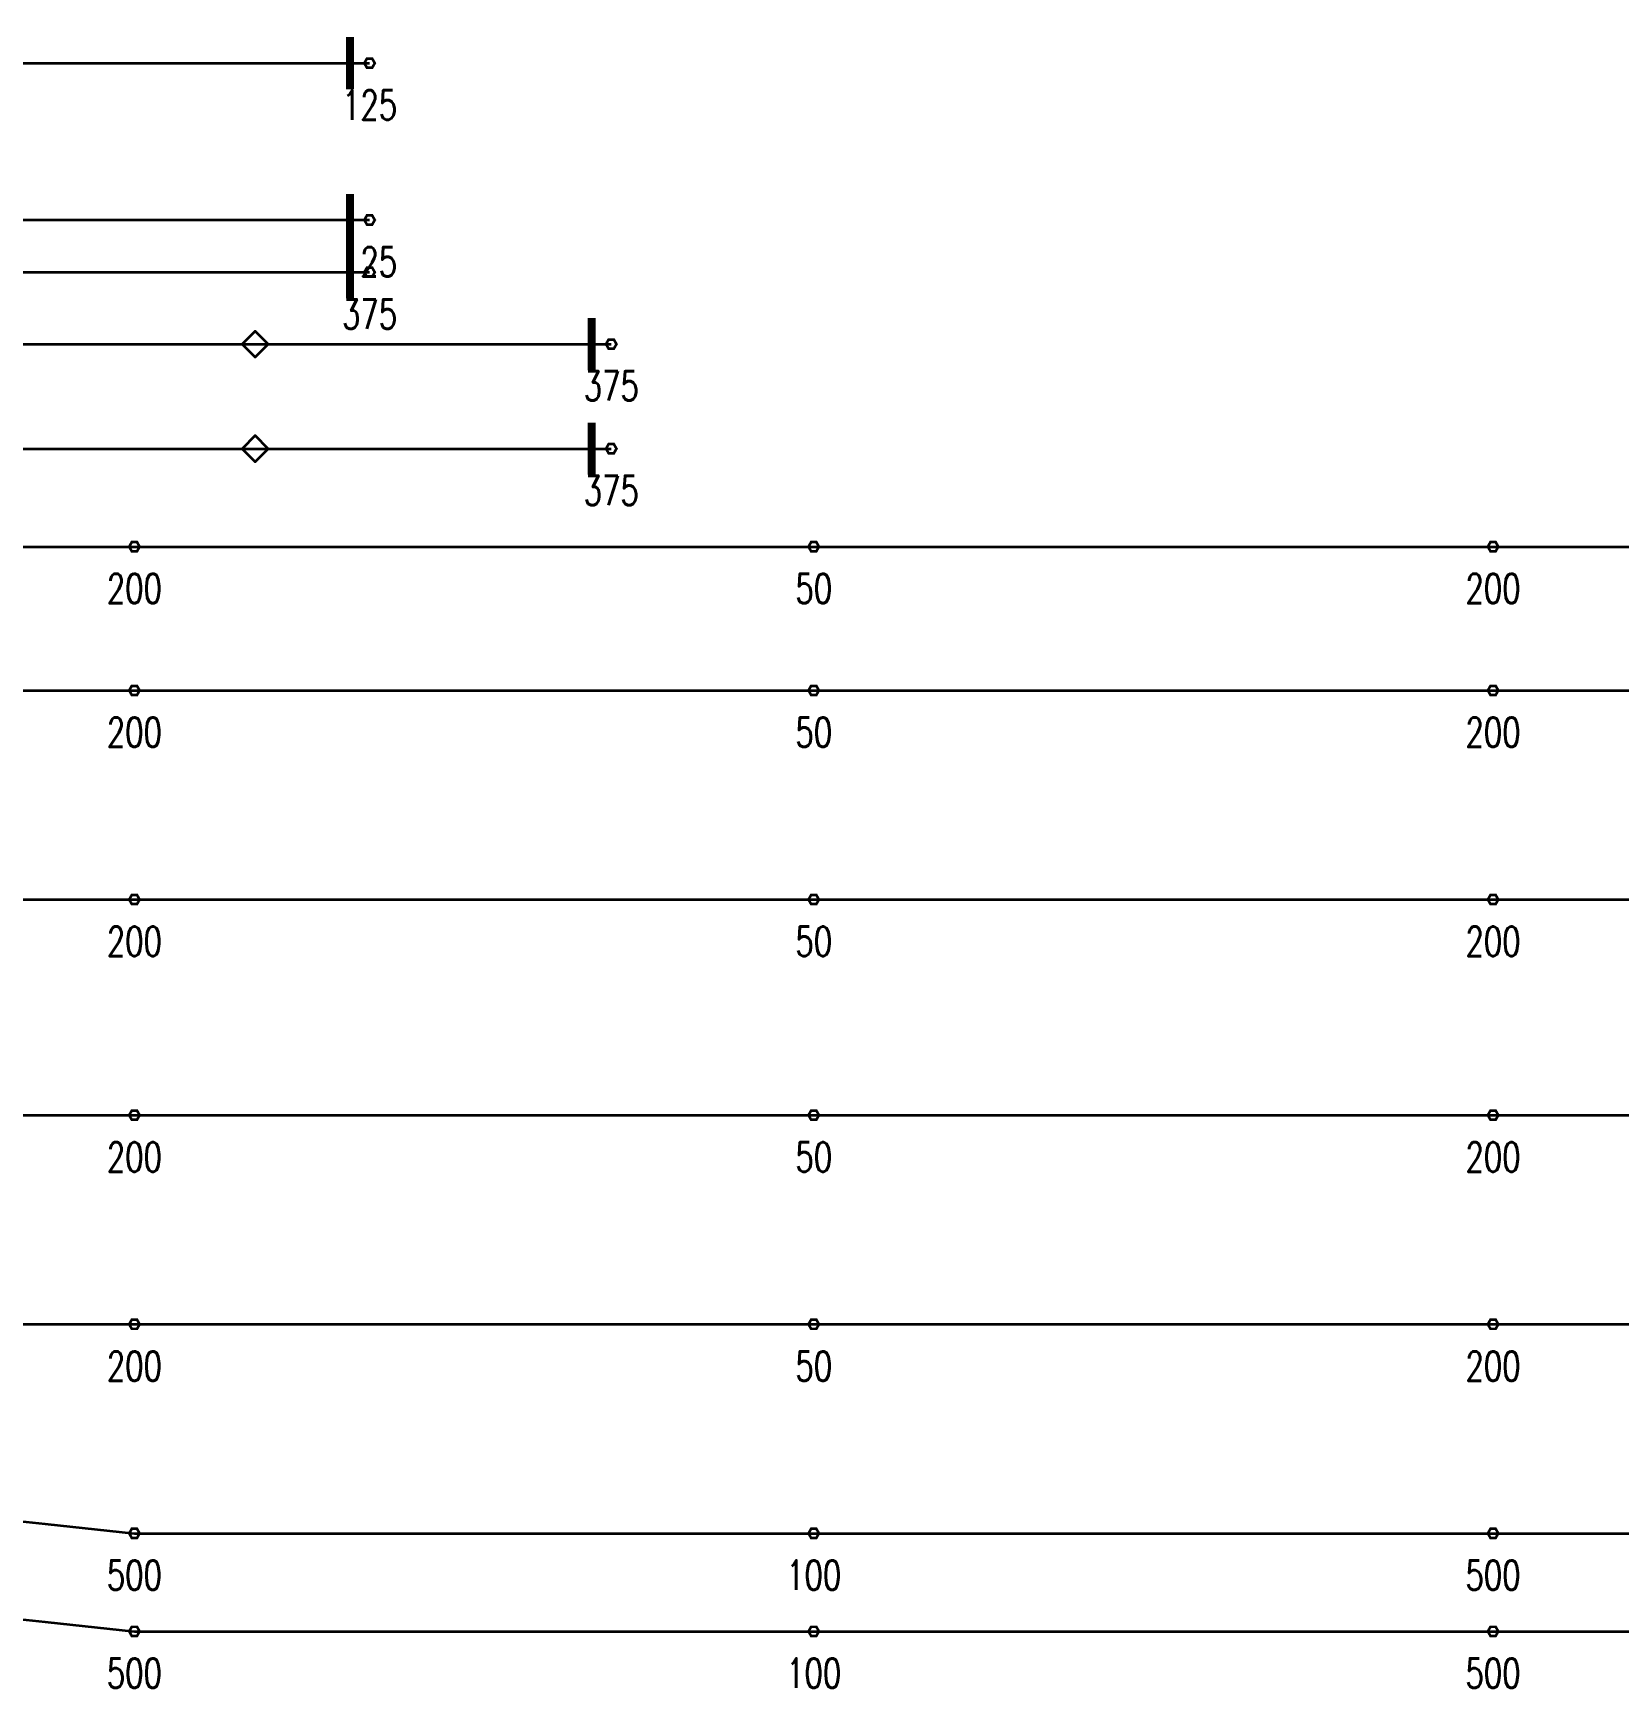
# Model space of a CAD drawing. Header units: millimetres. Extents: x 130150 to 587758, y -25561 to 50684.
# Drawn here: x 391874 to 404013, y 8468 to 21130 of the extents above; entities that cross this region are included whole.
import ezdxf

# ---------------------------------------------------------------- set-up
doc = ezdxf.new("R2010")
doc.units = ezdxf.units.MM
doc.layers.add('Current plane_Column', color=7, linetype='Continuous', true_color=0x4b00ff)
doc.layers.add('NDC_S-TENDON', color=6, linetype='Continuous', lineweight=35)
doc.layers.add('NDC_S_ANNO', color=7, linetype='Continuous', lineweight=20)
doc.styles.add('NDC_ANNO', font='', dxfattribs={"width": 0.8})
doc.styles.get('NDC_ANNO').set_extended_font_data('Dotum')

# ---------------------------------------------------------------- blocks, each defined once
blk = doc.blocks.new('HTB TDX')
at = {"layer": 'NDC_S-TENDON', "linetype": 'Continuous', "elevation": 3575}
for points in [[(11700, 11200, 60, 60, 0), (11700, 11600, 60, 60, 0)], [(11700, 10000, 60, 60, 0), (11700, 10400, 60, 60, 0)], [(11700, 9600, 60, 60, 0), (11700, 10000, 60, 60, 0)], [(13550, 9050, 60, 60, 0), (13550, 9450, 60, 60, 0)], [(13550, 8250, 60, 60, 0), (13550, 8650, 60, 60, 0)]]:
    blk.add_lwpolyline(points, format="xyseb", dxfattribs=at)
at = {"layer": 'NDC_S-TENDON', "linetype": 'Continuous'}
for points, elevation in [([(11890, 11400, 20, 20, 0), (11870, 11435, 20, 20, 0), (11830, 11435, 20, 20, 0), (11810, 11400, 20, 20, 0), (11830, 11365, 20, 20, 0), (11870, 11365, 20, 20, 0)], 3575), ([(11890, 11400, 20, 20, 0), (11870, 11435, 20, 20, 0), (11830, 11435, 20, 20, 0), (11810, 11400, 20, 20, 0), (11830, 11365, 20, 20, 0), (11870, 11365, 20, 20, 0)], 3575), ([(11890, 10200, 20, 20, 0), (11870, 10235, 20, 20, 0), (11830, 10235, 20, 20, 0), (11810, 10200, 20, 20, 0), (11830, 10165, 20, 20, 0), (11870, 10165, 20, 20, 0)], 3575), ([(11890, 10200, 20, 20, 0), (11870, 10235, 20, 20, 0), (11830, 10235, 20, 20, 0), (11810, 10200, 20, 20, 0), (11830, 10165, 20, 20, 0), (11870, 10165, 20, 20, 0)], 3575), ([(11890, 9800, 20, 20, 0), (11870, 9835, 20, 20, 0), (11830, 9835, 20, 20, 0), (11810, 9800, 20, 20, 0), (11830, 9765, 20, 20, 0), (11870, 9765, 20, 20, 0)], 3575), ([(11890, 9800, 20, 20, 0), (11870, 9835, 20, 20, 0), (11830, 9835, 20, 20, 0), (11810, 9800, 20, 20, 0), (11830, 9765, 20, 20, 0), (11870, 9765, 20, 20, 0)], 3575), ([(13740, 9250, 20, 20, 0), (13720, 9285, 20, 20, 0), (13680, 9285, 20, 20, 0), (13660, 9250, 20, 20, 0), (13680, 9215, 20, 20, 0), (13720, 9215, 20, 20, 0)], 3575), ([(13740, 9250, 20, 20, 0), (13720, 9285, 20, 20, 0), (13680, 9285, 20, 20, 0), (13660, 9250, 20, 20, 0), (13680, 9215, 20, 20, 0), (13720, 9215, 20, 20, 0)], 3575), ([(13740, 8450, 20, 20, 0), (13720, 8485, 20, 20, 0), (13680, 8485, 20, 20, 0), (13660, 8450, 20, 20, 0), (13680, 8415, 20, 20, 0), (13720, 8415, 20, 20, 0)], 3575), ([(13740, 8450, 20, 20, 0), (13720, 8485, 20, 20, 0), (13680, 8485, 20, 20, 0), (13660, 8450, 20, 20, 0), (13680, 8415, 20, 20, 0), (13720, 8415, 20, 20, 0)], 3575), ([(10090, 7700, 20, 20, 0), (10070, 7735, 20, 20, 0), (10030, 7735, 20, 20, 0), (10010, 7700, 20, 20, 0), (10030, 7665, 20, 20, 0), (10070, 7665, 20, 20, 0)], 3650), ([(10090, 7700, 20, 20, 0), (10070, 7735, 20, 20, 0), (10030, 7735, 20, 20, 0), (10010, 7700, 20, 20, 0), (10030, 7665, 20, 20, 0), (10070, 7665, 20, 20, 0)], 3650), ([(10090, 7700, 20, 20, 0), (10070, 7735, 20, 20, 0), (10030, 7735, 20, 20, 0), (10010, 7700, 20, 20, 0), (10030, 7665, 20, 20, 0), (10070, 7665, 20, 20, 0)], 3650), ([(10090, 7700, 20, 20, 0), (10070, 7735, 20, 20, 0), (10030, 7735, 20, 20, 0), (10010, 7700, 20, 20, 0), (10030, 7665, 20, 20, 0), (10070, 7665, 20, 20, 0)], 3650), ([(15290, 7700, 20, 20, 0), (15270, 7735, 20, 20, 0), (15230, 7735, 20, 20, 0), (15210, 7700, 20, 20, 0), (15230, 7665, 20, 20, 0), (15270, 7665, 20, 20, 0)], 3500), ([(15290, 7700, 20, 20, 0), (15270, 7735, 20, 20, 0), (15230, 7735, 20, 20, 0), (15210, 7700, 20, 20, 0), (15230, 7665, 20, 20, 0), (15270, 7665, 20, 20, 0)], 3500), ([(20490, 7700, 20, 20, 0), (20470, 7735, 20, 20, 0), (20430, 7735, 20, 20, 0), (20410, 7700, 20, 20, 0), (20430, 7665, 20, 20, 0), (20470, 7665, 20, 20, 0)], 3650), ([(20490, 7700, 20, 20, 0), (20470, 7735, 20, 20, 0), (20430, 7735, 20, 20, 0), (20410, 7700, 20, 20, 0), (20430, 7665, 20, 20, 0), (20470, 7665, 20, 20, 0)], 3650), ([(20490, 7700, 20, 20, 0), (20470, 7735, 20, 20, 0), (20430, 7735, 20, 20, 0), (20410, 7700, 20, 20, 0), (20430, 7665, 20, 20, 0), (20470, 7665, 20, 20, 0)], 3650), ([(20490, 7700, 20, 20, 0), (20470, 7735, 20, 20, 0), (20430, 7735, 20, 20, 0), (20410, 7700, 20, 20, 0), (20430, 7665, 20, 20, 0), (20470, 7665, 20, 20, 0)], 3650), ([(10090, 6600, 20, 20, 0), (10070, 6635, 20, 20, 0), (10030, 6635, 20, 20, 0), (10010, 6600, 20, 20, 0), (10030, 6565, 20, 20, 0), (10070, 6565, 20, 20, 0)], 3650), ([(10090, 6600, 20, 20, 0), (10070, 6635, 20, 20, 0), (10030, 6635, 20, 20, 0), (10010, 6600, 20, 20, 0), (10030, 6565, 20, 20, 0), (10070, 6565, 20, 20, 0)], 3650), ([(10090, 6600, 20, 20, 0), (10070, 6635, 20, 20, 0), (10030, 6635, 20, 20, 0), (10010, 6600, 20, 20, 0), (10030, 6565, 20, 20, 0), (10070, 6565, 20, 20, 0)], 3650), ([(10090, 6600, 20, 20, 0), (10070, 6635, 20, 20, 0), (10030, 6635, 20, 20, 0), (10010, 6600, 20, 20, 0), (10030, 6565, 20, 20, 0), (10070, 6565, 20, 20, 0)], 3650), ([(15290, 6600, 20, 20, 0), (15270, 6635, 20, 20, 0), (15230, 6635, 20, 20, 0), (15210, 6600, 20, 20, 0), (15230, 6565, 20, 20, 0), (15270, 6565, 20, 20, 0)], 3500), ([(15290, 6600, 20, 20, 0), (15270, 6635, 20, 20, 0), (15230, 6635, 20, 20, 0), (15210, 6600, 20, 20, 0), (15230, 6565, 20, 20, 0), (15270, 6565, 20, 20, 0)], 3500), ([(20490, 6600, 20, 20, 0), (20470, 6635, 20, 20, 0), (20430, 6635, 20, 20, 0), (20410, 6600, 20, 20, 0), (20430, 6565, 20, 20, 0), (20470, 6565, 20, 20, 0)], 3650), ([(20490, 6600, 20, 20, 0), (20470, 6635, 20, 20, 0), (20430, 6635, 20, 20, 0), (20410, 6600, 20, 20, 0), (20430, 6565, 20, 20, 0), (20470, 6565, 20, 20, 0)], 3650), ([(20490, 6600, 20, 20, 0), (20470, 6635, 20, 20, 0), (20430, 6635, 20, 20, 0), (20410, 6600, 20, 20, 0), (20430, 6565, 20, 20, 0), (20470, 6565, 20, 20, 0)], 3650), ([(20490, 6600, 20, 20, 0), (20470, 6635, 20, 20, 0), (20430, 6635, 20, 20, 0), (20410, 6600, 20, 20, 0), (20430, 6565, 20, 20, 0), (20470, 6565, 20, 20, 0)], 3650), ([(10090, 5000, 20, 20, 0), (10070, 5035, 20, 20, 0), (10030, 5035, 20, 20, 0), (10010, 5000, 20, 20, 0), (10030, 4965, 20, 20, 0), (10070, 4965, 20, 20, 0)], 3650), ([(10090, 5000, 20, 20, 0), (10070, 5035, 20, 20, 0), (10030, 5035, 20, 20, 0), (10010, 5000, 20, 20, 0), (10030, 4965, 20, 20, 0), (10070, 4965, 20, 20, 0)], 3650), ([(10090, 5000, 20, 20, 0), (10070, 5035, 20, 20, 0), (10030, 5035, 20, 20, 0), (10010, 5000, 20, 20, 0), (10030, 4965, 20, 20, 0), (10070, 4965, 20, 20, 0)], 3650), ([(10090, 5000, 20, 20, 0), (10070, 5035, 20, 20, 0), (10030, 5035, 20, 20, 0), (10010, 5000, 20, 20, 0), (10030, 4965, 20, 20, 0), (10070, 4965, 20, 20, 0)], 3650), ([(15290, 5000, 20, 20, 0), (15270, 5035, 20, 20, 0), (15230, 5035, 20, 20, 0), (15210, 5000, 20, 20, 0), (15230, 4965, 20, 20, 0), (15270, 4965, 20, 20, 0)], 3500), ([(15290, 5000, 20, 20, 0), (15270, 5035, 20, 20, 0), (15230, 5035, 20, 20, 0), (15210, 5000, 20, 20, 0), (15230, 4965, 20, 20, 0), (15270, 4965, 20, 20, 0)], 3500), ([(20490, 5000, 20, 20, 0), (20470, 5035, 20, 20, 0), (20430, 5035, 20, 20, 0), (20410, 5000, 20, 20, 0), (20430, 4965, 20, 20, 0), (20470, 4965, 20, 20, 0)], 3650), ([(20490, 5000, 20, 20, 0), (20470, 5035, 20, 20, 0), (20430, 5035, 20, 20, 0), (20410, 5000, 20, 20, 0), (20430, 4965, 20, 20, 0), (20470, 4965, 20, 20, 0)], 3650), ([(20490, 5000, 20, 20, 0), (20470, 5035, 20, 20, 0), (20430, 5035, 20, 20, 0), (20410, 5000, 20, 20, 0), (20430, 4965, 20, 20, 0), (20470, 4965, 20, 20, 0)], 3650), ([(20490, 5000, 20, 20, 0), (20470, 5035, 20, 20, 0), (20430, 5035, 20, 20, 0), (20410, 5000, 20, 20, 0), (20430, 4965, 20, 20, 0), (20470, 4965, 20, 20, 0)], 3650), ([(10090, 3350, 20, 20, 0), (10070, 3385, 20, 20, 0), (10030, 3385, 20, 20, 0), (10010, 3350, 20, 20, 0), (10030, 3315, 20, 20, 0), (10070, 3315, 20, 20, 0)], 3650), ([(10090, 3350, 20, 20, 0), (10070, 3385, 20, 20, 0), (10030, 3385, 20, 20, 0), (10010, 3350, 20, 20, 0), (10030, 3315, 20, 20, 0), (10070, 3315, 20, 20, 0)], 3650), ([(10090, 3350, 20, 20, 0), (10070, 3385, 20, 20, 0), (10030, 3385, 20, 20, 0), (10010, 3350, 20, 20, 0), (10030, 3315, 20, 20, 0), (10070, 3315, 20, 20, 0)], 3650), ([(10090, 3350, 20, 20, 0), (10070, 3385, 20, 20, 0), (10030, 3385, 20, 20, 0), (10010, 3350, 20, 20, 0), (10030, 3315, 20, 20, 0), (10070, 3315, 20, 20, 0)], 3650), ([(15290, 3350, 20, 20, 0), (15270, 3385, 20, 20, 0), (15230, 3385, 20, 20, 0), (15210, 3350, 20, 20, 0), (15230, 3315, 20, 20, 0), (15270, 3315, 20, 20, 0)], 3500), ([(15290, 3350, 20, 20, 0), (15270, 3385, 20, 20, 0), (15230, 3385, 20, 20, 0), (15210, 3350, 20, 20, 0), (15230, 3315, 20, 20, 0), (15270, 3315, 20, 20, 0)], 3500), ([(20490, 3350, 20, 20, 0), (20470, 3385, 20, 20, 0), (20430, 3385, 20, 20, 0), (20410, 3350, 20, 20, 0), (20430, 3315, 20, 20, 0), (20470, 3315, 20, 20, 0)], 3650), ([(20490, 3350, 20, 20, 0), (20470, 3385, 20, 20, 0), (20430, 3385, 20, 20, 0), (20410, 3350, 20, 20, 0), (20430, 3315, 20, 20, 0), (20470, 3315, 20, 20, 0)], 3650), ([(20490, 3350, 20, 20, 0), (20470, 3385, 20, 20, 0), (20430, 3385, 20, 20, 0), (20410, 3350, 20, 20, 0), (20430, 3315, 20, 20, 0), (20470, 3315, 20, 20, 0)], 3650), ([(20490, 3350, 20, 20, 0), (20470, 3385, 20, 20, 0), (20430, 3385, 20, 20, 0), (20410, 3350, 20, 20, 0), (20430, 3315, 20, 20, 0), (20470, 3315, 20, 20, 0)], 3650), ([(10090, 1750, 20, 20, 0), (10070, 1785, 20, 20, 0), (10030, 1785, 20, 20, 0), (10010, 1750, 20, 20, 0), (10030, 1715, 20, 20, 0), (10070, 1715, 20, 20, 0)], 3650), ([(10090, 1750, 20, 20, 0), (10070, 1785, 20, 20, 0), (10030, 1785, 20, 20, 0), (10010, 1750, 20, 20, 0), (10030, 1715, 20, 20, 0), (10070, 1715, 20, 20, 0)], 3650), ([(10090, 1750, 20, 20, 0), (10070, 1785, 20, 20, 0), (10030, 1785, 20, 20, 0), (10010, 1750, 20, 20, 0), (10030, 1715, 20, 20, 0), (10070, 1715, 20, 20, 0)], 3650), ([(10090, 1750, 20, 20, 0), (10070, 1785, 20, 20, 0), (10030, 1785, 20, 20, 0), (10010, 1750, 20, 20, 0), (10030, 1715, 20, 20, 0), (10070, 1715, 20, 20, 0)], 3650), ([(15290, 1750, 20, 20, 0), (15270, 1785, 20, 20, 0), (15230, 1785, 20, 20, 0), (15210, 1750, 20, 20, 0), (15230, 1715, 20, 20, 0), (15270, 1715, 20, 20, 0)], 3500), ([(15290, 1750, 20, 20, 0), (15270, 1785, 20, 20, 0), (15230, 1785, 20, 20, 0), (15210, 1750, 20, 20, 0), (15230, 1715, 20, 20, 0), (15270, 1715, 20, 20, 0)], 3500), ([(20490, 1750, 20, 20, 0), (20470, 1785, 20, 20, 0), (20430, 1785, 20, 20, 0), (20410, 1750, 20, 20, 0), (20430, 1715, 20, 20, 0), (20470, 1715, 20, 20, 0)], 3650), ([(20490, 1750, 20, 20, 0), (20470, 1785, 20, 20, 0), (20430, 1785, 20, 20, 0), (20410, 1750, 20, 20, 0), (20430, 1715, 20, 20, 0), (20470, 1715, 20, 20, 0)], 3650), ([(20490, 1750, 20, 20, 0), (20470, 1785, 20, 20, 0), (20430, 1785, 20, 20, 0), (20410, 1750, 20, 20, 0), (20430, 1715, 20, 20, 0), (20470, 1715, 20, 20, 0)], 3650), ([(20490, 1750, 20, 20, 0), (20470, 1785, 20, 20, 0), (20430, 1785, 20, 20, 0), (20410, 1750, 20, 20, 0), (20430, 1715, 20, 20, 0), (20470, 1715, 20, 20, 0)], 3650), ([(10090, 150, 20, 20, 0), (10070, 185, 20, 20, 0), (10030, 185, 20, 20, 0), (10010, 150, 20, 20, 0), (10030, 115, 20, 20, 0), (10070, 115, 20, 20, 0)], 3600), ([(10090, 150, 20, 20, 0), (10070, 185, 20, 20, 0), (10030, 185, 20, 20, 0), (10010, 150, 20, 20, 0), (10030, 115, 20, 20, 0), (10070, 115, 20, 20, 0)], 3600), ([(10090, 150, 20, 20, 0), (10070, 185, 20, 20, 0), (10030, 185, 20, 20, 0), (10010, 150, 20, 20, 0), (10030, 115, 20, 20, 0), (10070, 115, 20, 20, 0)], 3600), ([(10090, 150, 20, 20, 0), (10070, 185, 20, 20, 0), (10030, 185, 20, 20, 0), (10010, 150, 20, 20, 0), (10030, 115, 20, 20, 0), (10070, 115, 20, 20, 0)], 3600), ([(15290, 150, 20, 20, 0), (15270, 185, 20, 20, 0), (15230, 185, 20, 20, 0), (15210, 150, 20, 20, 0), (15230, 115, 20, 20, 0), (15270, 115, 20, 20, 0)], 3200), ([(15290, 150, 20, 20, 0), (15270, 185, 20, 20, 0), (15230, 185, 20, 20, 0), (15210, 150, 20, 20, 0), (15230, 115, 20, 20, 0), (15270, 115, 20, 20, 0)], 3200), ([(20490, 150, 20, 20, 0), (20470, 185, 20, 20, 0), (20430, 185, 20, 20, 0), (20410, 150, 20, 20, 0), (20430, 115, 20, 20, 0), (20470, 115, 20, 20, 0)], 3600), ([(20490, 150, 20, 20, 0), (20470, 185, 20, 20, 0), (20430, 185, 20, 20, 0), (20410, 150, 20, 20, 0), (20430, 115, 20, 20, 0), (20470, 115, 20, 20, 0)], 3600), ([(20490, 150, 20, 20, 0), (20470, 185, 20, 20, 0), (20430, 185, 20, 20, 0), (20410, 150, 20, 20, 0), (20430, 115, 20, 20, 0), (20470, 115, 20, 20, 0)], 3600), ([(20490, 150, 20, 20, 0), (20470, 185, 20, 20, 0), (20430, 185, 20, 20, 0), (20410, 150, 20, 20, 0), (20430, 115, 20, 20, 0), (20470, 115, 20, 20, 0)], 3600), ([(10090, -600, 20, 20, 0), (10070, -565, 20, 20, 0), (10030, -565, 20, 20, 0), (10010, -600, 20, 20, 0), (10030, -635, 20, 20, 0), (10070, -635, 20, 20, 0)], 3600), ([(10090, -600, 20, 20, 0), (10070, -565, 20, 20, 0), (10030, -565, 20, 20, 0), (10010, -600, 20, 20, 0), (10030, -635, 20, 20, 0), (10070, -635, 20, 20, 0)], 3600), ([(10090, -600, 20, 20, 0), (10070, -565, 20, 20, 0), (10030, -565, 20, 20, 0), (10010, -600, 20, 20, 0), (10030, -635, 20, 20, 0), (10070, -635, 20, 20, 0)], 3600), ([(10090, -600, 20, 20, 0), (10070, -565, 20, 20, 0), (10030, -565, 20, 20, 0), (10010, -600, 20, 20, 0), (10030, -635, 20, 20, 0), (10070, -635, 20, 20, 0)], 3600), ([(15290, -600, 20, 20, 0), (15270, -565, 20, 20, 0), (15230, -565, 20, 20, 0), (15210, -600, 20, 20, 0), (15230, -635, 20, 20, 0), (15270, -635, 20, 20, 0)], 3200), ([(15290, -600, 20, 20, 0), (15270, -565, 20, 20, 0), (15230, -565, 20, 20, 0), (15210, -600, 20, 20, 0), (15230, -635, 20, 20, 0), (15270, -635, 20, 20, 0)], 3200), ([(20490, -600, 20, 20, 0), (20470, -565, 20, 20, 0), (20430, -565, 20, 20, 0), (20410, -600, 20, 20, 0), (20430, -635, 20, 20, 0), (20470, -635, 20, 20, 0)], 3600), ([(20490, -600, 20, 20, 0), (20470, -565, 20, 20, 0), (20430, -565, 20, 20, 0), (20410, -600, 20, 20, 0), (20430, -635, 20, 20, 0), (20470, -635, 20, 20, 0)], 3600), ([(20490, -600, 20, 20, 0), (20470, -565, 20, 20, 0), (20430, -565, 20, 20, 0), (20410, -600, 20, 20, 0), (20430, -635, 20, 20, 0), (20470, -635, 20, 20, 0)], 3600), ([(20490, -600, 20, 20, 0), (20470, -565, 20, 20, 0), (20430, -565, 20, 20, 0), (20410, -600, 20, 20, 0), (20430, -635, 20, 20, 0), (20470, -635, 20, 20, 0)], 3600)]:
    blk.add_lwpolyline(points, format="xyseb", close=True, dxfattribs=dict(at, elevation=elevation))
at = {"layer": 'NDC_S-TENDON', "linetype": 'Continuous', "elevation": 3388}
for points in [[(10875, 9250), (10975, 9150), (11075, 9250), (10975, 9350), (10875, 9250)], [(10875, 8450), (10975, 8350), (11075, 8450), (10975, 8550), (10875, 8450)]]:
    blk.add_lwpolyline(points, close=True, dxfattribs=at)
at = {"layer": 'NDC_S-TENDON', "linetype": 'Continuous'}
for points in [[(-180, 11400, 3575), (622, 11400, 3572), (1424, 11400, 3562), (2226, 11400, 3545), (3128, 11400, 3525), (4030, 11400, 3511), (4933, 11400, 3503), (5835, 11400, 3500), (6737, 11400, 3503), (7639, 11400, 3511), (8542, 11400, 3525), (9444, 11400, 3545), (10246, 11400, 3562), (11048, 11400, 3572), (11850, 11400, 3575)], [(-180, 10200, 3575), (622, 10200, 3561), (1424, 10200, 3517), (2226, 10200, 3445), (3128, 10200, 3360), (4030, 10200, 3299), (4933, 10200, 3262), (5835, 10200, 3250), (6737, 10200, 3262), (7639, 10200, 3299), (8542, 10200, 3360), (9444, 10200, 3445), (10246, 10200, 3517), (11048, 10200, 3561), (11850, 10200, 3575)], [(-180, 9800, 3575), (622, 9800, 3561), (1424, 9800, 3517), (2226, 9800, 3445), (3128, 9800, 3360), (4030, 9800, 3299), (4933, 9800, 3262), (5835, 9800, 3250), (6737, 9800, 3262), (7639, 9800, 3299), (8542, 9800, 3360), (9444, 9800, 3445), (10246, 9800, 3517), (11048, 9800, 3561), (11850, 9800, 3575)], [(2800, 9250, 3575), (3527, 9250, 3561), (4253, 9250, 3517), (4980, 9250, 3445), (5797, 9250, 3360), (6615, 9250, 3299), (7432, 9250, 3262), (8250, 9250, 3250), (9067, 9250, 3262), (9885, 9250, 3299), (10702, 9250, 3360), (11520, 9250, 3445), (12247, 9250, 3517), (12973, 9250, 3561), (13700, 9250, 3575)], [(2800, 8450, 3575), (3527, 8450, 3561), (4253, 8450, 3517), (4980, 8450, 3445), (5797, 8450, 3360), (6615, 8450, 3299), (7432, 8450, 3262), (8250, 8450, 3250), (9067, 8450, 3262), (9885, 8450, 3299), (10702, 8450, 3360), (11520, 8450, 3445), (12247, 8450, 3517), (12973, 8450, 3561), (13700, 8450, 3575)], [(-180, 7700, 3575), (502, 7700, 3572), (1184, 7700, 3562), (1866, 7700, 3545), (2889, 7700, 3520), (3912, 7700, 3505), (4935, 7700, 3500), (5958, 7700, 3510), (6981, 7700, 3540), (8004, 7700, 3590), (8686, 7700, 3623), (9368, 7700, 3643), (10050, 7700, 3650)], [(10050, 7700, 3650), (10743, 7700, 3643), (11437, 7700, 3623), (12130, 7700, 3590), (13170, 7700, 3540), (14210, 7700, 3510), (15250, 7700, 3500), (16290, 7700, 3510), (17330, 7700, 3540), (18370, 7700, 3590), (19063, 7700, 3623), (19757, 7700, 3643), (20450, 7700, 3650)], [(20450, 7700, 3650), (21143, 7700, 3643), (21837, 7700, 3623), (22530, 7700, 3590), (23570, 7700, 3540), (24610, 7700, 3510), (25650, 7700, 3500), (26690, 7700, 3510), (27730, 7700, 3540), (28770, 7700, 3590), (29463, 7700, 3623), (30157, 7700, 3643), (30850, 7700, 3650)], [(-180, 6600, 3575), (502, 6600, 3572), (1184, 6600, 3562), (1866, 6600, 3545), (2889, 6600, 3520), (3912, 6600, 3505), (4935, 6600, 3500), (5958, 6600, 3510), (6981, 6600, 3540), (8004, 6600, 3590), (8686, 6600, 3623), (9368, 6600, 3643), (10050, 6600, 3650)], [(10050, 6600, 3650), (10743, 6600, 3643), (11437, 6600, 3623), (12130, 6600, 3590), (13170, 6600, 3540), (14210, 6600, 3510), (15250, 6600, 3500), (16290, 6600, 3510), (17330, 6600, 3540), (18370, 6600, 3590), (19063, 6600, 3623), (19757, 6600, 3643), (20450, 6600, 3650)], [(20450, 6600, 3650), (21143, 6600, 3643), (21837, 6600, 3623), (22530, 6600, 3590), (23570, 6600, 3540), (24610, 6600, 3510), (25650, 6600, 3500), (26690, 6600, 3510), (27730, 6600, 3540), (28770, 6600, 3590), (29463, 6600, 3623), (30157, 6600, 3643), (30850, 6600, 3650)], [(-180, 5000, 3575), (502, 5000, 3572), (1184, 5000, 3562), (1866, 5000, 3545), (2889, 5000, 3520), (3912, 5000, 3505), (4935, 5000, 3500), (5958, 5000, 3510), (6981, 5000, 3540), (8004, 5000, 3590), (8686, 5000, 3623), (9368, 5000, 3643), (10050, 5000, 3650)], [(10050, 5000, 3650), (10743, 5000, 3643), (11437, 5000, 3623), (12130, 5000, 3590), (13170, 5000, 3540), (14210, 5000, 3510), (15250, 5000, 3500), (16290, 5000, 3510), (17330, 5000, 3540), (18370, 5000, 3590), (19063, 5000, 3623), (19757, 5000, 3643), (20450, 5000, 3650)], [(20450, 5000, 3650), (21143, 5000, 3643), (21837, 5000, 3623), (22530, 5000, 3590), (23570, 5000, 3540), (24610, 5000, 3510), (25650, 5000, 3500), (26690, 5000, 3510), (27730, 5000, 3540), (28770, 5000, 3590), (29463, 5000, 3623), (30157, 5000, 3643), (30850, 5000, 3650)], [(-180, 3350, 3575), (502, 3350, 3572), (1184, 3350, 3562), (1866, 3350, 3545), (2889, 3350, 3520), (3912, 3350, 3505), (4935, 3350, 3500), (5958, 3350, 3510), (6981, 3350, 3540), (8004, 3350, 3590), (8686, 3350, 3623), (9368, 3350, 3643), (10050, 3350, 3650)], [(10050, 3350, 3650), (10743, 3350, 3643), (11437, 3350, 3623), (12130, 3350, 3590), (13170, 3350, 3540), (14210, 3350, 3510), (15250, 3350, 3500), (16290, 3350, 3510), (17330, 3350, 3540), (18370, 3350, 3590), (19063, 3350, 3623), (19757, 3350, 3643), (20450, 3350, 3650)], [(20450, 3350, 3650), (21143, 3350, 3643), (21837, 3350, 3623), (22530, 3350, 3590), (23570, 3350, 3540), (24610, 3350, 3510), (25650, 3350, 3500), (26690, 3350, 3510), (27730, 3350, 3540), (28770, 3350, 3590), (29463, 3350, 3623), (30157, 3350, 3643), (30850, 3350, 3650)], [(-180, 1750, 3575), (502, 1750, 3572), (1184, 1750, 3562), (1866, 1750, 3545), (2889, 1750, 3520), (3912, 1750, 3505), (4935, 1750, 3500), (5958, 1750, 3510), (6981, 1750, 3540), (8004, 1750, 3590), (8686, 1750, 3623), (9368, 1750, 3643), (10050, 1750, 3650)], [(10050, 1750, 3650), (10743, 1750, 3643), (11437, 1750, 3623), (12130, 1750, 3590), (13170, 1750, 3540), (14210, 1750, 3510), (15250, 1750, 3500), (16290, 1750, 3510), (17330, 1750, 3540), (18370, 1750, 3590), (19063, 1750, 3623), (19757, 1750, 3643), (20450, 1750, 3650)], [(20450, 1750, 3650), (21143, 1750, 3643), (21837, 1750, 3623), (22530, 1750, 3590), (23570, 1750, 3540), (24610, 1750, 3510), (25650, 1750, 3500), (26690, 1750, 3510), (27730, 1750, 3540), (28770, 1750, 3590), (29463, 1750, 3623), (30157, 1750, 3643), (30850, 1750, 3650)], [(-180, 1230, 3575), (502, 1158, 3558), (1184, 1086, 3508), (1866, 1014, 3425), (2633, 933, 3327), (3400, 852, 3256), (4168, 771, 3214), (4935, 690, 3200), (5702, 609, 3215), (6469, 528, 3260), (7237, 447, 3335), (8004, 366, 3440), (8686, 294, 3529), (9368, 222, 3582), (10050, 150, 3600)], [(-180, 480, 3575), (502, 408, 3558), (1184, 336, 3508), (1866, 264, 3425), (2633, 183, 3327), (3400, 102, 3256), (4168, 21, 3214), (4935, -60, 3200), (5702, -141, 3215), (6469, -222, 3260), (7237, -303, 3335), (8004, -384, 3440), (8686, -456, 3529), (9368, -528, 3582), (10050, -600, 3600)], [(10050, 150, 3600), (10743, 150, 3582), (11437, 150, 3529), (12130, 150, 3440), (13170, 150, 3307), (14210, 150, 3227), (15250, 150, 3200), (16290, 150, 3227), (17330, 150, 3307), (18370, 150, 3440), (19063, 150, 3529), (19757, 150, 3582), (20450, 150, 3600)], [(20450, 150, 3600), (21143, 150, 3582), (21837, 150, 3529), (22530, 150, 3440), (23570, 150, 3307), (24610, 150, 3227), (25650, 150, 3200), (26690, 150, 3227), (27730, 150, 3307), (28770, 150, 3440), (29463, 150, 3529), (30157, 150, 3582), (30850, 150, 3600)], [(10050, -600, 3600), (10743, -600, 3582), (11437, -600, 3529), (12130, -600, 3440), (13170, -600, 3307), (14210, -600, 3227), (15250, -600, 3200), (16290, -600, 3227), (17330, -600, 3307), (18370, -600, 3440), (19063, -600, 3529), (19757, -600, 3582), (20450, -600, 3600)], [(20450, -600, 3600), (21143, -600, 3582), (21837, -600, 3529), (22530, -600, 3440), (23570, -600, 3307), (24610, -600, 3227), (25650, -600, 3200), (26690, -600, 3227), (27730, -600, 3307), (28770, -600, 3440), (29463, -600, 3529), (30157, -600, 3582), (30850, -600, 3600)]]:
    blk.add_polyline3d(points, dxfattribs=at)
at = {"layer": 'NDC_S_ANNO', "linetype": 'Continuous', "char_height": 225, "attachment_point": 5, "rotation": 0, "line_spacing_factor": 0.75, "style": 'NDC_ANNO'}
for s, insert in [('\\FSTANDARD.shx;125', (11850, 11080, 3575)), ('\\FSTANDARD.shx;125', (11850, 9880, 3575)), ('\\FSTANDARD.shx;375', (11850, 9480, 3575))]:
    blk.add_mtext(s, dxfattribs=dict(at, insert=insert))
at = {"layer": 'NDC_S_ANNO', "linetype": 'Continuous', "char_height": 225, "attachment_point": 5, "line_spacing_factor": 0.75, "style": 'NDC_ANNO'}
for s, insert in [('\\FSTANDARD.shx;375', (13700, 8930, 3575)), ('\\FSTANDARD.shx;375', (13700, 8130, 3575)), ('\\FSTANDARD.shx;200', (10050, 7380, 3650)), ('\\FSTANDARD.shx;50', (15250, 7380, 3500)), ('\\FSTANDARD.shx;200', (20450, 7380, 3650)), ('\\FSTANDARD.shx;200', (10050, 6280, 3650)), ('\\FSTANDARD.shx;50', (15250, 6280, 3500)), ('\\FSTANDARD.shx;200', (20450, 6280, 3650)), ('\\FSTANDARD.shx;200', (10050, 4680, 3650)), ('\\FSTANDARD.shx;50', (15250, 4680, 3500)), ('\\FSTANDARD.shx;200', (20450, 4680, 3650)), ('\\FSTANDARD.shx;200', (10050, 3030, 3650)), ('\\FSTANDARD.shx;50', (15250, 3030, 3500)), ('\\FSTANDARD.shx;200', (20450, 3030, 3650)), ('\\FSTANDARD.shx;200', (10050, 1430, 3650)), ('\\FSTANDARD.shx;50', (15250, 1430, 3500)), ('\\FSTANDARD.shx;200', (20450, 1430, 3650)), ('\\FSTANDARD.shx;500', (10050, -170, 3600)), ('\\FSTANDARD.shx;100', (15250, -170, 3200)), ('\\FSTANDARD.shx;500', (20450, -170, 3600)), ('\\FSTANDARD.shx;500', (10050, -920, 3600)), ('\\FSTANDARD.shx;100', (15250, -920, 3200)), ('\\FSTANDARD.shx;500', (20450, -920, 3600))]:
    blk.add_mtext(s, dxfattribs=dict(at, insert=insert))

msp = doc.modelspace()

# ---------------------------------------------------------------- block references
at = {"layer": 'Current plane_Column'}
msp.add_blockref('HTB TDX', (382600, 9500), dxfattribs=at)

doc.saveas('drawing.dxf')
